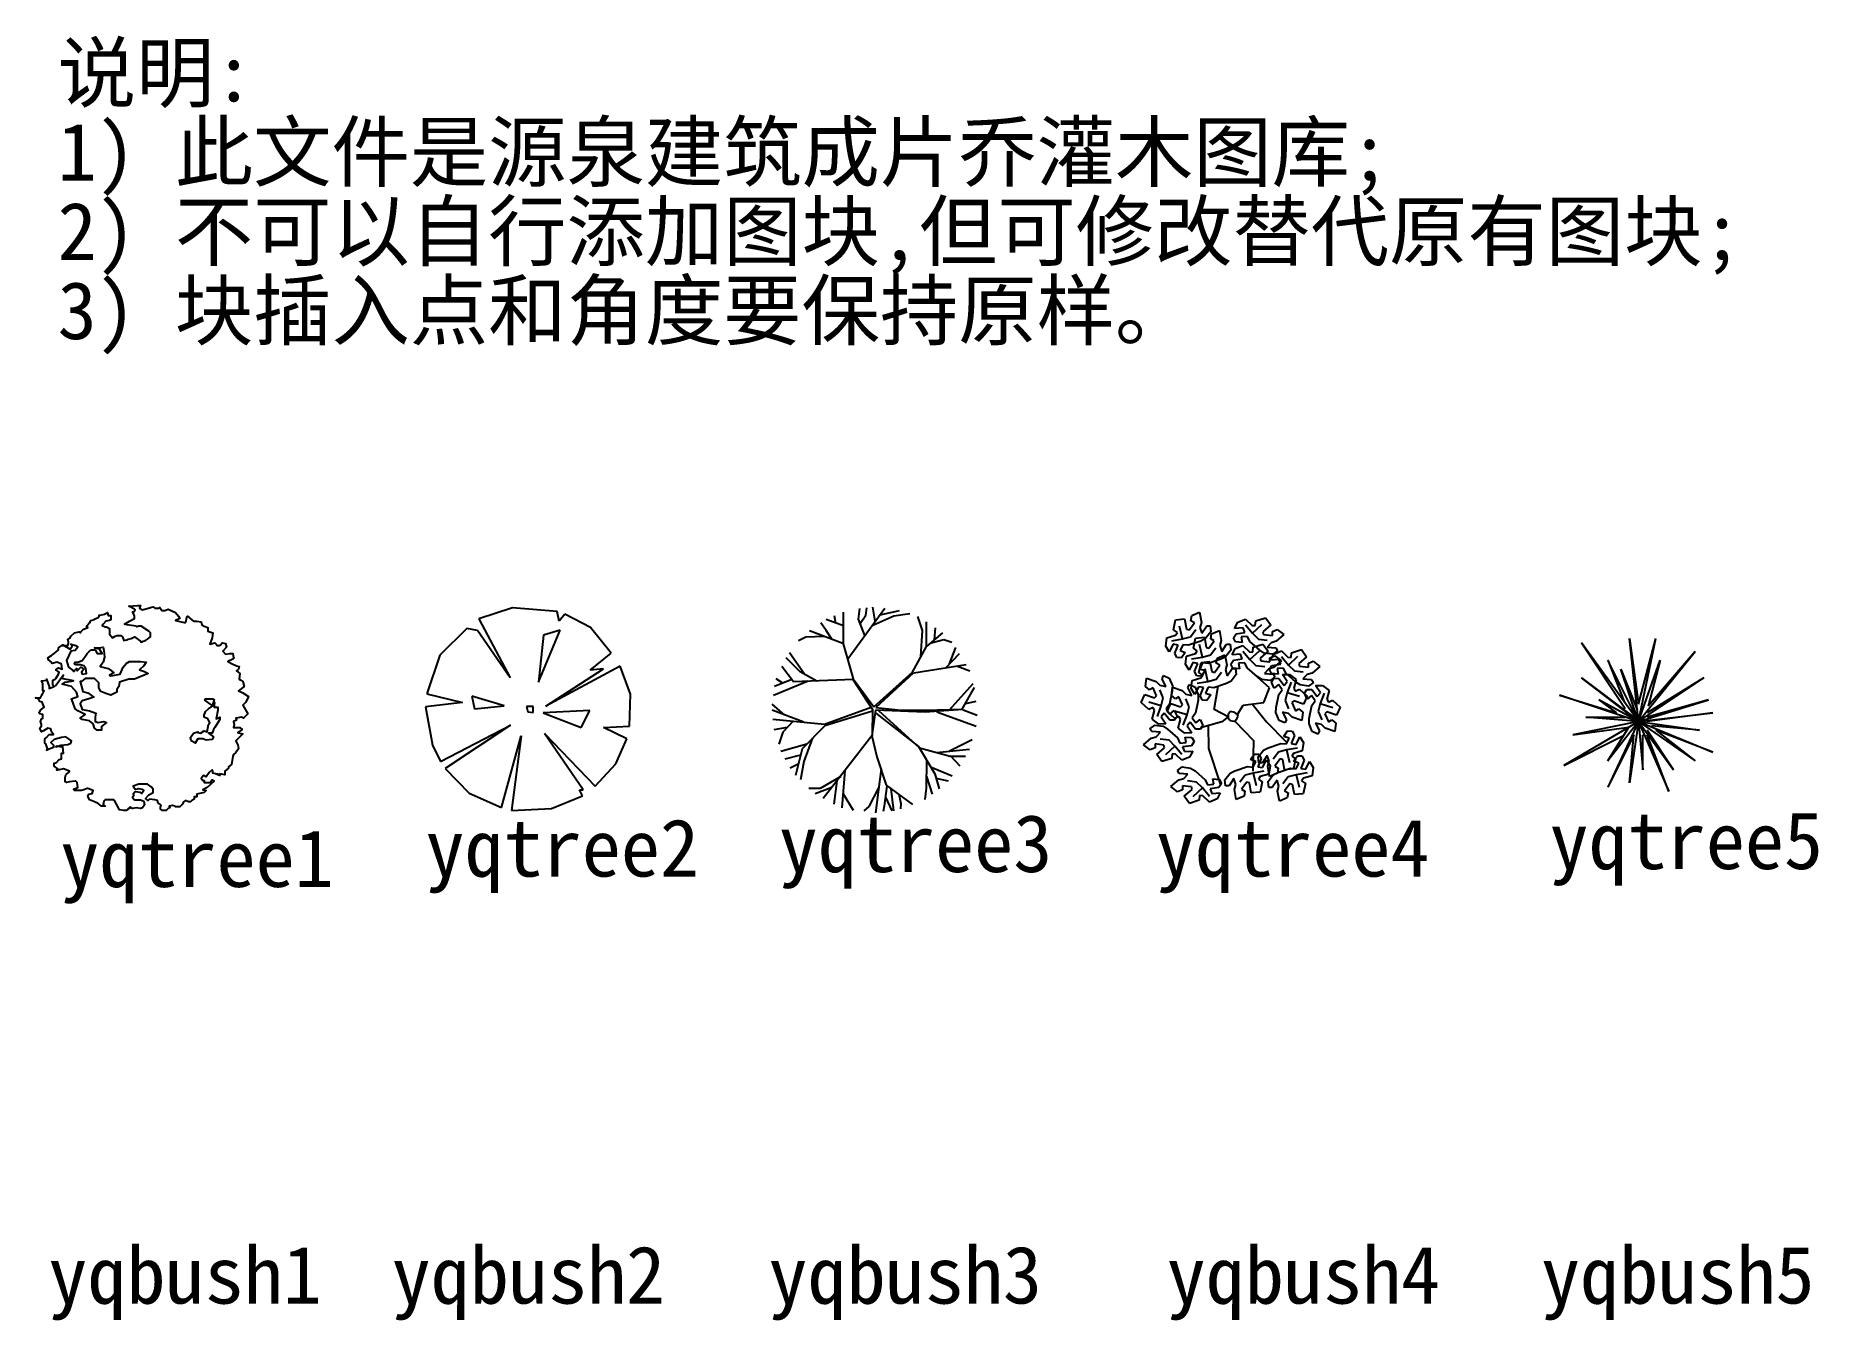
# Model space of a CAD drawing. Extents: x 2364.97 to 2373.66, y 778.79 to 785.06.
import ezdxf

# ---------------------------------------------------------------- set-up
doc = ezdxf.new("R2010")
doc.units = 0
doc.layers.get('0').update_dxf_attribs({"linetype": 'CONTINUOUS'})
doc.styles.get("Standard").update_dxf_attribs({"font": ''})
doc.styles.get('STANDARD').set_extended_font_data('SimSun')

# ---------------------------------------------------------------- blocks, each defined once
blk = doc.blocks.new('YQTREE2')
at = {"linetype": 'BYBLOCK'}
for p, q in [((-0.0737, 0.4932), (-0.2371, 0.4387)), ((-0.2371, 0.4387), (-0.084, 0.1516)), ((0.1441, 0.4751), (-0.0737, 0.4932)), ((0.1543, 0.4285), (0.1441, 0.4751)), ((0.1827, 0.4626), (0.1543, 0.4285)), ((0.3075, 0.3967), (0.1827, 0.4626)), ((-0.295, 0.3922), (-0.4266, 0.2628)), ((-0.2428, 0.382), (-0.295, 0.3922)), ((-0.084, 0.1516), (-0.2428, 0.382)), ((0.0545, 0.13), (0.16, 0.3843)), ((0.0789, 0.3596), (0.0545, 0.13)), ((0.16, 0.3843), (0.0789, 0.3596)), ((0.4084, 0.2719), (0.3075, 0.3967)), ((-0.4266, 0.2628), (-0.4913, 0.0738)), ((0.3063, 0.189), (0.4084, 0.2719)), ((0.4527, 0.2083), (0.0896, 0.0142)), ((0.0896, 0.0142), (0.3699, 0.1947)), ((0.3699, 0.1947), (0.3063, 0.189)), ((0.5015, 0.0721), (0.4527, 0.2083)), ((-0.3165, 0.0313), (-0.4969, 0.0108)), ((-0.4969, 0.0108), (-0.4629, -0.1765)), ((-0.4913, 0.0738), (-0.3165, 0.0313)), ((-0.2706, 0.0619), (-0.2587, 0.0006)), ((-0.1135, 0.0154), (-0.2706, 0.0619)), ((-0.2587, 0.0006), (-0.1135, 0.0154)), ((0.4969, -0.0834), (0.5015, 0.0721)), ((-0.4243, -0.257), (-0.0828, -0.0788)), ((-0.0828, -0.0788), (-0.4016, -0.2911)), ((0.3034, -0.008), (0.076, -0.0187)), ((0.076, -0.0187), (0.2621, -0.0902)), ((0.2621, -0.0902), (0.3034, -0.008)), ((0.3699, -0.0913), (0.4969, -0.0834)), ((-0.1259, -0.4806), (-0.0314, -0.1305)), ((-0.0314, -0.1305), (-0.0772, -0.4954)), ((0.2712, -0.3944), (0.0828, -0.1197)), ((0.0828, -0.1197), (0.3302, -0.3762)), ((0.4845, -0.1458), (0.3699, -0.0913)), ((0.43, -0.2673), (0.4845, -0.1458)), ((-0.4629, -0.1765), (-0.4243, -0.257)), ((-0.4016, -0.2911), (-0.2836, -0.4103)), ((0.3302, -0.3762), (0.43, -0.2673)), ((-0.2836, -0.4103), (-0.1259, -0.4806)), ((0.118, -0.4863), (0.2689, -0.4239)), ((0.2689, -0.4239), (0.253, -0.3944)), ((0.253, -0.3944), (0.2712, -0.3944)), ((-0.0772, -0.4954), (0.118, -0.4863))]:
    blk.add_line(p, q, dxfattribs=at)
for p, q in [((0.0275, 0.0125), (-0.0039, 0.0125)), ((-0.0039, 0.0125), (0.0015, -0.0135)), ((0.0281, -0.0175), (0.0281, 0.0125)), ((0.0015, -0.0135), (0.0281, -0.0175))]:
    blk.add_line(p, q)
blk = doc.blocks.new('YQTREE3')
for p, q in [((-0.1513, 0.4088), (-0.2356, 0.4403)), ((-0.1884, 0.4212), (-0.194, 0.4583)), ((-0.1524, 0.4751), (-0.1524, 0.3211)), ((-0.1299, 0.248), (0.0501, 0.4954)), ((-0.077, 0.4414), (-0.0714, 0.4943)), ((-0.0467, 0.3627), (-0.077, 0.4414)), ((-0.0692, 0.4212), (-0.0422, 0.4617)), ((-0.0422, 0.4617), (-0.0366, 0.4976)), ((-0.0084, 0.4122), (0.095, 0.4572)), ((0.0039, 0.4324), (-0.0073, 0.4999)), ((0.0287, 0.4628), (0.1232, 0.4841)), ((0.095, 0.4572), (0.1727, 0.4695)), ((0.2345, 0.3863), (0.212, 0.4549)), ((-0.3335, 0.3537), (-0.3695, 0.3368)), ((-0.2458, 0.3571), (-0.3335, 0.3537)), ((-0.1535, 0.3233), (-0.3166, 0.3852)), ((-0.2345, 0.3863), (-0.2615, 0.4245)), ((-0.2075, 0.3436), (-0.2345, 0.3863)), ((0.2266, 0.2603), (0.2345, 0.3863)), ((0.2548, 0.3087), (0.2548, 0.429)), ((0.257, 0.3098), (0.3335, 0.3751)), ((0.293, 0.3413), (0.2975, 0.3987)), ((-0.3414, 0.1738), (-0.4134, 0.2783)), ((-0.1524, 0.3211), (-0.1029, 0.1513)), ((0.1862, 0.1827), (0.2548, 0.3087)), ((0.2761, 0.3267), (0.338, 0.3424)), ((0.338, 0.3424), (0.3774, 0.3289)), ((0.3481, 0.2052), (0.4145, 0.275)), ((0.3661, 0.2232), (0.3976, 0.3031)), ((-0.3942, 0.1355), (-0.4505, 0.2109)), ((-0.3616, 0.185), (-0.4302, 0.2536)), ((-0.2806, 0.1389), (-0.3616, 0.185)), ((-0.0028, 0.0141), (0.1862, 0.1827)), ((0.1884, 0.1783), (0.0073, 0.0118)), ((0.1929, 0.1794), (0.4471, 0.2199)), ((0.4044, 0.212), (0.4651, 0.1906)), ((-0.3223, 0.1389), (-0.4921, 0.0703)), ((-0.4021, 0.1468), (-0.4876, 0.1141)), ((-0.4471, 0.1299), (-0.4786, 0.1501)), ((-0.1018, 0.1479), (-0.3942, 0.1355)), ((-0.104, 0.1456), (-0.0096, 0.0017)), ((-0.1029, 0.1513), (-0.0028, 0.0141)), ((0.3661, -0.0006), (0.482, 0.1276)), ((0.428, 0.0028), (0.4887, 0.1085)), ((-0.4359, -0.0264), (-0.4977, 0.0276)), ((-0.0163, 0.0118), (-0.2435, -0.0725)), ((-0.0096, 0.0017), (-0.0107, -0.1254)), ((0.0073, 0.0118), (0.1299, -0.0028)), ((0.248, -0.0028), (0.428, 0.0028)), ((0.4314, 0.0017), (0.248, -0.0118)), ((0.446, 0.0298), (0.4966, 0.0422)), ((-0.3447, -0.0613), (-0.4977, -0.0017)), ((-0.2435, -0.0725), (-0.4955, -0.0467)), ((-0.4246, -0.086), (-0.4898, -0.0973)), ((-0.3954, -0.0557), (-0.446, -0.1085)), ((-0.2413, -0.0782), (-0.3526, -0.1906)), ((-0.0096, -0.0062), (-0.2413, -0.0782)), ((0.0062, -0.0028), (-0.0118, -0.1276)), ((0.248, -0.0118), (0.0062, -0.0028)), ((0.0073, -0.0163), (0.2143, -0.1794)), ((0.0208, -0.0039), (0.2199, -0.1861)), ((0.1299, -0.0028), (0.248, -0.0028)), ((0.3043, -0.0107), (0.4966, -0.0804)), ((0.4325, -0.0006), (0.5011, -0.0264)), ((-0.446, -0.1085), (-0.4662, -0.1681)), ((-0.3301, -0.167), (-0.4561, -0.2041)), ((-0.3009, -0.1366), (-0.3447, -0.2525)), ((-0.0118, -0.1276), (-0.2491, -0.4335)), ((-0.0118, -0.1276), (0.0118, -0.2289)), ((0.3661, -0.2007), (0.4763, -0.1456)), ((-0.3605, -0.2221), (-0.437, -0.2412)), ((-0.3526, -0.1906), (-0.3852, -0.3211)), ((-0.3447, -0.2525), (-0.3605, -0.3424)), ((0.0118, -0.2289), (0.0579, -0.3683)), ((0.2143, -0.1794), (0.2953, -0.3121)), ((0.2199, -0.1861), (0.3695, -0.2266)), ((0.2548, -0.2457), (0.2525, -0.3818)), ((0.302, -0.2086), (0.464, -0.1917)), ((0.3695, -0.2232), (0.4167, -0.2738)), ((0.3695, -0.2266), (0.4449, -0.2266)), ((-0.3717, -0.2648), (-0.41, -0.284)), ((-0.1637, -0.3256), (-0.2638, -0.3841)), ((-0.1828, -0.3469), (-0.1974, -0.4605)), ((-0.1434, -0.2963), (-0.158, -0.4774)), ((0.0332, -0.2885), (0.0051, -0.5021)), ((0.2548, -0.3256), (0.2818, -0.4122)), ((0.2739, -0.2783), (0.3796, -0.3222)), ((0.2953, -0.3121), (0.3155, -0.3863)), ((0.2998, -0.3334), (0.3594, -0.3458)), ((-0.2638, -0.3841), (-0.3189, -0.3841)), ((-0.2075, -0.3784), (-0.2885, -0.4099)), ((-0.1524, -0.4099), (-0.104, -0.4898)), ((0.0208, -0.3807), (-0.0264, -0.4718)), ((0.0602, -0.3706), (0.0478, -0.4706)), ((0.0546, -0.4257), (0.0849, -0.4931)), ((0.0579, -0.3683), (0.1862, -0.4617)), ((0.0804, -0.3863), (0.0928, -0.4931)), ((0.1187, -0.4122), (0.1288, -0.4572)), ((0.2525, -0.3818), (0.2458, -0.4369)), ((-0.0264, -0.4718), (-0.0512, -0.4931)), ((0.0478, -0.4706), (0.0433, -0.4954)), ((0.1288, -0.4572), (0.1277, -0.483))]:
    blk.add_line(p, q)
blk = doc.blocks.new('YQTREE1')
for points in [[(-0.3914, 0.3105), (-0.3564, 0.3105), (-0.3529, 0.321), (-0.3529, 0.328), (-0.3564, 0.342), (-0.346, 0.349), (-0.3425, 0.356), (-0.325, 0.3735), (-0.304, 0.377), (-0.297, 0.3735), (-0.2935, 0.377), (-0.283, 0.3875), (-0.2795, 0.391), (-0.2586, 0.398), (-0.2656, 0.4015), (-0.2621, 0.4085), (-0.2551, 0.419), (-0.2481, 0.4224), (-0.2481, 0.4294), (-0.2446, 0.4329), (-0.2341, 0.4364), (-0.2201, 0.4434), (-0.2096, 0.4469), (-0.2027, 0.4574), (-0.2061, 0.4574), (-0.1782, 0.4644), (-0.1642, 0.4714), (-0.1607, 0.4574), (-0.1467, 0.4574), (-0.1467, 0.4364), (-0.1537, 0.4329), (-0.1712, 0.4294), (-0.1852, 0.4155), (-0.1887, 0.4085), (-0.1747, 0.4015), (-0.1677, 0.4015), (-0.1537, 0.3945), (-0.1537, 0.384), (-0.1537, 0.3665), (-0.1397, 0.349), (-0.1258, 0.356), (-0.1188, 0.3595), (-0.0978, 0.3595), (-0.0908, 0.3525), (-0.0838, 0.335), (-0.0698, 0.3385), (-0.0628, 0.342), (-0.0489, 0.3455), (-0.0314, 0.3525), (-0.0034, 0.3315), (0.0001, 0.328), (0.0105, 0.3315), (0.021, 0.335), (0.0315, 0.342), (0.0455, 0.3525), (0.0455, 0.3735), (0.0385, 0.3805), (0.0001, 0.405), (-0.0104, 0.405), (-0.0209, 0.4015), (-0.0244, 0.405), (-0.0698, 0.412), (-0.0803, 0.4155), (-0.0559, 0.4294), (-0.0384, 0.4399), (-0.0314, 0.4434), (-0.0314, 0.4539), (-0.0349, 0.4644), (-0.0419, 0.4749), (-0.0349, 0.4749), (-0.0279, 0.4854), (-0.0314, 0.4889), (-0.0594, 0.5029), (-0.0174, 0.5064), (-0.0034, 0.5064), (-0.0069, 0.4924), (0.0071, 0.4854), (0.0455, 0.4959), (0.0595, 0.4994), (0.0665, 0.4924), (0.0874, 0.4924), (0.0909, 0.4959), (0.1014, 0.4819), (0.1154, 0.4819), (0.1329, 0.4889), (0.1678, 0.4714), (0.1818, 0.4539), (0.1888, 0.4434), (0.1678, 0.4329), (0.2098, 0.4224), (0.2168, 0.4224), (0.2203, 0.4294), (0.2237, 0.4504), (0.2272, 0.4539), (0.2482, 0.4364), (0.2587, 0.4294), (0.2727, 0.4294), (0.2937, 0.4259), (0.2971, 0.412), (0.3076, 0.405), (0.3251, 0.398), (0.3251, 0.3805), (0.3496, 0.3735), (0.3461, 0.349), (0.3356, 0.3175), (0.3601, 0.3245), (0.367, 0.3175), (0.3705, 0.3105), (0.381, 0.3105), (0.388, 0.314), (0.395, 0.3245), (0.4125, 0.321), (0.416, 0.3035), (0.3985, 0.2826), (0.4125, 0.2686), (0.4335, 0.2721), (0.4474, 0.2721), (0.4509, 0.2511), (0.4544, 0.2511), (0.4474, 0.2441), (0.423, 0.2336), (0.43, 0.2301), (0.4404, 0.2231), (0.4649, 0.2126), (0.4789, 0.2091), (0.4754, 0.1951), (0.4649, 0.1881), (0.4824, 0.1741), (0.4789, 0.1462), (0.4859, 0.1427), (0.4964, 0.1357), (0.5034, 0.1112), (0.4754, 0.0902), (0.4894, 0.0832), (0.4964, 0.0797), (0.5243, 0.0622), (0.5103, 0.0342), (0.4964, 0.0202), (0.5208, -0.0217), (0.4999, -0.0427), (0.4894, -0.0392), (0.4614, -0.0427), (0.4649, -0.0532), (0.4509, -0.0602), (0.4544, -0.0742), (0.4509, -0.0882), (0.4824, -0.0882), (0.4929, -0.0987), (0.4719, -0.1127), (0.4929, -0.1197), (0.4964, -0.1197), (0.4614, -0.1546), (0.4684, -0.1686), (0.4719, -0.1721), (0.4754, -0.1931), (0.4614, -0.2106), (0.4509, -0.2211), (0.4474, -0.2281), (0.4404, -0.27), (0.4265, -0.2805), (0.4265, -0.2875), (0.409, -0.3015), (0.409, -0.3085), (0.409, -0.319), (0.3845, -0.3155), (0.3845, -0.3225), (0.3705, -0.3155), (0.374, -0.319), (0.3636, -0.3155), (0.3496, -0.312), (0.3496, -0.3015), (0.3461, -0.2945), (0.3321, -0.3085), (0.3181, -0.3295), (0.3041, -0.3225), (0.2971, -0.333), (0.2937, -0.3365), (0.3006, -0.347), (0.3076, -0.347), (0.3076, -0.3575), (0.3391, -0.3575), (0.3391, -0.3575), (0.3461, -0.3435), (0.3566, -0.3505), (0.3216, -0.382), (0.3006, -0.3925), (0.3181, -0.3959), (0.3076, -0.4064), (0.2727, -0.4134), (0.2727, -0.4274), (0.2587, -0.4274), (0.2587, -0.4379), (0.2482, -0.4449), (0.2412, -0.4519), (0.2307, -0.4519), (0.2168, -0.4449), (0.2063, -0.4519), (0.2028, -0.4624), (0.1958, -0.4694), (0.1888, -0.4764), (0.1678, -0.4764), (0.1643, -0.4729), (0.1538, -0.4694), (0.1364, -0.4729), (0.1399, -0.4799), (0.1329, -0.4834), (0.1294, -0.4869), (0.1224, -0.4939), (0.1049, -0.4939), (0.0944, -0.4869), (0.0944, -0.4764), (0.0979, -0.4694), (0.0909, -0.4624), (0.0839, -0.4589), (0.0804, -0.4449), (0.0665, -0.4414), (0.042, -0.4379), (0.035, -0.4449), (0.021, -0.4344), (0.0385, -0.4169), (0.0595, -0.4064), (0.0595, -0.389), (0.049, -0.3785), (0.0315, -0.3645), (0.0105, -0.3645), (-0.0104, -0.3645), (-0.0384, -0.375), (-0.0279, -0.389), (-0.0244, -0.389), (-0.0104, -0.3855), (0.0036, -0.389), (0.014, -0.3959), (0.0071, -0.4064), (0.0036, -0.4099), (-0.0034, -0.4064), (-0.0279, -0.4029), (-0.0384, -0.4134), (-0.0349, -0.4204), (-0.0419, -0.4309), (-0.0314, -0.4414), (-0.0034, -0.4414), (0.014, -0.4484), (0.0175, -0.4659), (0.0071, -0.4799), (-0.0034, -0.4834), (-0.0244, -0.4799), (-0.0419, -0.4834), (-0.0524, -0.4764), (-0.0559, -0.4834), (-0.0628, -0.4834), (-0.0663, -0.4904), (-0.0733, -0.4939), (-0.0838, -0.4939), (-0.1048, -0.4904), (-0.1188, -0.4659), (-0.1293, -0.4449), (-0.1328, -0.4414), (-0.1502, -0.4414), (-0.1677, -0.4414), (-0.1747, -0.4414), (-0.1817, -0.4484), (-0.1852, -0.4659), (-0.1747, -0.4729), (-0.1922, -0.4729), (-0.2096, -0.4589), (-0.2271, -0.4519), (-0.2516, -0.4414), (-0.2586, -0.4239), (-0.2551, -0.4134), (-0.2376, -0.4099), (-0.2341, -0.3959), (-0.2586, -0.3855), (-0.2621, -0.3855), (-0.2795, -0.3925), (-0.29, -0.3959), (-0.3005, -0.3959), (-0.325, -0.3959), (-0.3285, -0.389), (-0.3075, -0.382), (-0.311, -0.3575), (-0.318, -0.3505), (-0.3215, -0.3505), (-0.3494, -0.354), (-0.3634, -0.3575), (-0.3704, -0.354), (-0.3704, -0.333), (-0.3669, -0.319), (-0.3529, -0.3085), (-0.3494, -0.3015), (-0.3774, -0.291), (-0.3984, -0.2945), (-0.4124, -0.2945), (-0.4054, -0.2945), (-0.4054, -0.291), (-0.4228, -0.277), (-0.4228, -0.263), (-0.4124, -0.2595), (-0.3984, -0.2456), (-0.3879, -0.2421), (-0.3879, -0.2141), (-0.3774, -0.2141), (-0.3809, -0.1826), (-0.3949, -0.1826), (-0.4089, -0.1791), (-0.4159, -0.1826), (-0.3914, -0.1756), (-0.3564, -0.1721), (-0.3425, -0.1651), (-0.339, -0.1546), (-0.3669, -0.1336), (-0.3879, -0.1371), (-0.4228, -0.1476), (-0.4403, -0.1616), (-0.4263, -0.1756), (-0.4263, -0.1861), (-0.4613, -0.2001), (-0.4543, -0.1966), (-0.4648, -0.1686), (-0.4683, -0.1651), (-0.4683, -0.1441), (-0.4613, -0.1371), (-0.4473, -0.1231), (-0.4263, -0.1231), (-0.4368, -0.1092), (-0.4403, -0.0952), (-0.4543, -0.0917), (-0.4753, -0.1057), (-0.4858, -0.1092), (-0.4927, -0.0917), (-0.4858, -0.0812), (-0.4858, -0.0742), (-0.4893, -0.0602), (-0.4858, -0.0462), (-0.4788, -0.0427), (-0.4788, -0.0252), (-0.4927, -0.0217), (-0.4962, -0.0182), (-0.4893, -0.0042), (-0.4718, 0.0098), (-0.4823, 0.0342), (-0.4927, 0.0377), (-0.4997, 0.0517), (-0.5137, 0.0552), (-0.4893, 0.0552), (-0.4858, 0.0657), (-0.4788, 0.0762), (-0.4718, 0.0902), (-0.4788, 0.0902), (-0.4788, 0.1252), (-0.4858, 0.1392), (-0.4578, 0.1427), (-0.4613, 0.1462), (-0.4473, 0.1112), (-0.4473, 0.1007), (-0.4228, 0.1112), (-0.4298, 0.1182), (-0.4298, 0.1427), (-0.4194, 0.1462), (-0.4159, 0.1497), (-0.4019, 0.1706), (-0.3984, 0.1811), (-0.4159, 0.1916), (-0.4019, 0.2021), (-0.3844, 0.1951), (-0.3879, 0.2196), (-0.4089, 0.2301), (-0.4333, 0.2231), (-0.4368, 0.2301), (-0.4508, 0.2406), (-0.4543, 0.2511), (-0.4368, 0.2616), (-0.4228, 0.2721), (-0.4159, 0.2791), (-0.4019, 0.2895), (-0.4019, 0.3), (-0.3809, 0.314), (-0.346, 0.293), (-0.3355, 0.307), (-0.3425, 0.3175), (-0.318, 0.3105), (-0.3075, 0.3035), (-0.3215, 0.2861), (-0.3425, 0.2826), (-0.3634, 0.2371), (-0.3529, 0.2056), (-0.3355, 0.1916), (-0.325, 0.1881), (-0.3285, 0.1846), (-0.3145, 0.1986), (-0.311, 0.1881), (-0.304, 0.1951), (-0.2935, 0.2056), (-0.2795, 0.1951), (-0.29, 0.1811), (-0.2865, 0.1706), (-0.2656, 0.1741), (-0.2691, 0.1986), (-0.2795, 0.2126), (-0.297, 0.2161), (-0.318, 0.2161), (-0.325, 0.2196), (-0.3215, 0.2301), (-0.3075, 0.2301), (-0.2865, 0.2371), (-0.2726, 0.2581), (-0.2621, 0.2721), (-0.2516, 0.2826), (-0.2411, 0.2895), (-0.2236, 0.2895), (-0.2131, 0.2721), (-0.1887, 0.2721), (-0.2027, 0.293), (-0.2271, 0.3), (-0.2061, 0.3), (-0.1852, 0.3035), (-0.1817, 0.2861), (-0.1782, 0.2546), (-0.1852, 0.2301), (-0.1992, 0.2091), (-0.1607, 0.1986), (-0.1432, 0.1881), (-0.1328, 0.1776), (-0.1537, 0.1671), (-0.1467, 0.1636), (-0.1013, 0.1706), (-0.0873, 0.2056), (-0.0733, 0.2231), (-0.0559, 0.2336), (-0.0244, 0.2336), (-0.0034, 0.2336), (0.0245, 0.2301), (0.014, 0.2126), (-0.0069, 0.1916), (0.0175, 0.1846), (0.035, 0.1741), (-0.0314, 0.1462), (-0.0594, 0.1462), (-0.1048, 0.1322), (-0.1083, 0.1112), (-0.1188, 0.0972), (-0.1188, 0.0832), (-0.1467, 0.0692), (-0.1712, 0.0762), (-0.1957, 0.0867), (-0.2061, 0.1042), (-0.2061, 0.1287), (-0.2271, 0.1497), (-0.2726, 0.1497), (-0.29, 0.1357), (-0.297, 0.1357), (-0.29, 0.1112), (-0.283, 0.0867), (-0.2586, 0.0797), (-0.2306, 0.0587), (-0.2551, 0.0517), (-0.2865, 0.0412), (-0.297, 0.0272), (-0.2865, -0.0007), (-0.2516, -0.0077), (-0.2201, -0.0182), (-0.2236, -0.0392), (-0.2236, -0.0602), (-0.2096, -0.0637), (-0.1817, -0.0602), (-0.1677, -0.0637), (-0.1922, -0.0847), (-0.1922, -0.1022), (-0.2131, -0.1022), (-0.2271, -0.0917), (-0.2341, -0.0707), (-0.2516, -0.0567), (-0.2865, -0.0497), (-0.297, -0.0427), (-0.2726, -0.0252), (-0.3075, -0.0077), (-0.3215, 0.0028), (-0.332, 0.0342), (-0.339, 0.0517), (-0.3075, 0.0622), (-0.3145, 0.0832), (-0.339, 0.1112), (-0.3844, 0.1217), (-0.3704, 0.1322), (-0.3285, 0.1392), (-0.3879, 0.1497), (-0.3774, 0.1671), (-0.4194, 0.1112)], [(0.3566, 0.0272), (0.3566, 0.0098), (0.374, 0.0098), (0.374, -0.0042), (0.367, -0.0462), (0.3845, -0.0392), (0.3845, -0.0497), (0.3601, -0.0882), (0.3531, -0.0987), (0.3461, -0.1162), (0.3286, -0.1162), (0.3531, -0.1336), (0.3461, -0.1476), (0.3181, -0.1511), (0.3006, -0.1441), (0.2762, -0.1441), (0.2657, -0.1616), (0.2657, -0.1651), (0.2447, -0.1546), (0.2412, -0.1371), (0.2552, -0.1162), (0.2762, -0.1092), (0.2762, -0.1127), (0.2902, -0.1162), (0.3076, -0.1057), (0.3216, -0.1092), (0.3251, -0.0917), (0.3286, -0.0742), (0.3356, -0.0637), (0.3251, -0.0462), (0.3076, -0.0392), (0.3076, -0.0287), (0.3146, -0.0112), (0.3286, 0.0028), (0.3496, 0.0167), (0.3286, 0.0307), (0.3111, 0.0447), (0.3146, 0.0517), (0.3391, 0.0517), (0.3496, 0.0517), (0.3566, 0.0482), (0.3496, 0.0272), (0.3636, 0.0342)]]:
    blk.add_lwpolyline(points)
blk = doc.blocks.new('YQTREE5')
for p, q in [((-0.2774, 0.384), (-0.064, 0.064)), ((0, 0), (-0.2774, 0.384)), ((-0.0427, 0.4054), (0, 0.0853)), ((0, 0), (-0.0427, 0.4054)), ((0, 0.0853), (0.0853, 0.4054)), ((0, 0), (0.0853, 0.4054)), ((-0.1494, 0.2987), (-0.067, 0.0927)), ((0, 0), (-0.1494, 0.2987)), ((0, 0), (0.2774, 0.3414)), ((0, 0), (0.1067, 0.2987)), ((0.2774, 0.3414), (0.0472, 0.0756)), ((0.1067, 0.2987), (0.0472, 0.0756)), ((-0.2774, 0.2134), (-0.0213, 0.0213)), ((0, 0), (-0.2774, 0.2134)), ((-0.0853, 0.256), (-0.0061, 0.0579)), ((0, 0), (-0.0853, 0.256)), ((0, 0), (0.32, 0.2134)), ((0.32, 0.2134), (0.0427, 0.0427)), ((-0.384, 0.128), (-0.1067, 0.0427)), ((0, 0), (-0.384, 0.128)), ((-0.192, 0.1067), (-0.1067, 0.0427)), ((0, 0), (-0.192, 0.1067)), ((0, 0), (0.3414, 0.1067)), ((0.3414, 0.1067), (0.0427, 0.0213)), ((0, 0), (-0.3627, -0.2134)), ((0, 0), (-0.32, -0.064)), ((-0.256, 0.0213), (-0.064, 0.0213)), ((0, 0), (-0.256, 0.0213)), ((0, 0), (-0.1494, -0.192)), ((0, 0), (-0.1494, -0.32)), ((0, 0), (-0.0427, -0.2987)), ((0, 0), (0.3627, 0.0427)), ((0, 0), (0.2774, -0.192)), ((0, 0), (0.1707, -0.2347)), ((0, 0), (0.2987, -0.0427)), ((0, 0), (0.0213, -0.2347)), ((0, 0), (0.3627, -0.1494)), ((0, 0), (0.1494, -0.3414)), ((0.3627, 0.0427), (0.0427, 0)), ((-0.3627, -0.2134), (-0.0718, -0.0679)), ((-0.32, -0.064), (-0.0464, -0.0273)), ((-0.1494, -0.192), (-0.0464, -0.0273)), ((-0.0213, -0.064), (-0.1494, -0.32)), ((-0.0427, -0.2987), (-0.0213, -0.064)), ((0.0213, -0.2347), (0.0213, -0.064)), ((0.1707, -0.2347), (0.0427, -0.0427)), ((0.1494, -0.3414), (0.0427, -0.064)), ((0.2987, -0.0427), (0.064, -0.0213)), ((0.0853, -0.0427), (0.2774, -0.192)), ((0.3627, -0.1494), (0.0853, -0.0427)), ((-0.1494, -0.32), (-0.1494, -0.32))]:
    blk.add_line(p, q)
blk = doc.blocks.new('YQTREE4')
for p, q in [((-0.3289, 0.3971), (-0.3184, 0.4466)), ((-0.3184, 0.4466), (-0.2753, 0.4507)), ((-0.2753, 0.4507), (-0.2661, 0.4012)), ((-0.244, 0.4423), (-0.24, 0.4674)), ((-0.227, 0.4325), (-0.244, 0.4423)), ((-0.24, 0.4674), (-0.2021, 0.4833)), ((-0.2021, 0.4833), (-0.193, 0.4339)), ((-0.0151, 0.4344), (0.0225, 0.45)), ((0.0225, 0.45), (0.0542, 0.4194)), ((0.0702, 0.4181), (0.0719, 0.4409)), ((0.0719, 0.4409), (0.12, 0.4566)), ((0.0719, 0.4409), (0.0719, 0.4409)), ((0.12, 0.4566), (0.1451, 0.4214)), ((-0.3667, 0.3185), (-0.3615, 0.3589)), ((-0.3615, 0.3589), (-0.319, 0.371)), ((-0.3373, 0.3445), (-0.2844, 0.3539)), ((-0.3099, 0.3842), (-0.3289, 0.3971)), ((-0.3289, 0.3971), (-0.3289, 0.3971)), ((-0.319, 0.371), (-0.3099, 0.3842)), ((-0.2844, 0.3539), (-0.2988, 0.4152)), ((-0.2844, 0.3539), (-0.2453, 0.3643)), ((-0.2661, 0.4012), (-0.2531, 0.3977)), ((-0.2531, 0.3977), (-0.227, 0.4325)), ((-0.2453, 0.3643), (-0.2191, 0.3991)), ((-0.2319, 0.3082), (-0.2214, 0.3577)), ((-0.2214, 0.3577), (-0.1784, 0.3618)), ((-0.193, 0.4339), (-0.1996, 0.4095)), ((-0.1996, 0.4095), (-0.1904, 0.3809)), ((-0.1721, 0.3551), (-0.195, 0.343)), ((-0.1904, 0.3809), (-0.1669, 0.4165)), ((-0.1784, 0.3618), (-0.1692, 0.3123)), ((-0.1467, 0.3875), (-0.1721, 0.3551)), ((-0.1669, 0.4165), (-0.1499, 0.4171)), ((-0.1499, 0.4171), (-0.1467, 0.3875)), ((-0.147, 0.3534), (-0.1431, 0.3785)), ((-0.1301, 0.3436), (-0.147, 0.3534)), ((-0.1431, 0.3785), (-0.1052, 0.3944)), ((-0.1052, 0.3944), (-0.0961, 0.345)), ((-0.0366, 0.3587), (-0.0238, 0.3789)), ((-0.0262, 0.339), (-0.0366, 0.3587)), ((-0.0308, 0.405), (-0.0151, 0.4344)), ((0.0103, 0.4076), (-0.0308, 0.405)), ((-0.0238, 0.3789), (0.019, 0.3848)), ((-0.0238, 0.3789), (-0.0238, 0.3789)), ((0.032, 0.3658), (0.0013, 0.3632)), ((0.0013, 0.3632), (0.0059, 0.3365)), ((0.019, 0.3848), (0.0103, 0.4076)), ((0.0221, 0.4219), (0.0567, 0.3808)), ((0.0437, 0.3408), (0.032, 0.3658)), ((0.0542, 0.4194), (0.0702, 0.4181)), ((0.0567, 0.3808), (0.1026, 0.4239)), ((0.0567, 0.3808), (0.0853, 0.3521)), ((0.0853, 0.3521), (0.1285, 0.3469)), ((0.1451, 0.4214), (0.1068, 0.3887)), ((0.1068, 0.3887), (0.1103, 0.3756)), ((0.1103, 0.3756), (0.1535, 0.3704)), ((0.1535, 0.39), (0.1772, 0.3991)), ((0.1535, 0.3704), (0.1535, 0.39)), ((0.2099, 0.3743), (0.1716, 0.3417)), ((0.1772, 0.3991), (0.2099, 0.3743)), ((-0.3491, 0.2902), (-0.3667, 0.3185)), ((-0.3308, 0.3271), (-0.3491, 0.2902)), ((-0.3066, 0.3232), (-0.3308, 0.3271)), ((-0.323, 0.2832), (-0.3066, 0.3232)), ((-0.3119, 0.262), (-0.323, 0.2832)), ((-0.323, 0.2832), (-0.323, 0.2832)), ((-0.2897, 0.2612), (-0.3119, 0.262)), ((-0.2838, 0.325), (-0.2969, 0.2971)), ((-0.2969, 0.2971), (-0.2714, 0.2877)), ((-0.2714, 0.2877), (-0.2897, 0.2612)), ((-0.2563, 0.3226), (-0.2838, 0.325)), ((-0.2698, 0.2295), (-0.2646, 0.2699)), ((-0.2646, 0.2699), (-0.2221, 0.2821)), ((-0.195, 0.343), (-0.2563, 0.3226)), ((-0.2404, 0.2556), (-0.1875, 0.2649)), ((-0.213, 0.2953), (-0.2319, 0.3082)), ((-0.2319, 0.3082), (-0.2319, 0.3082)), ((-0.2221, 0.2821), (-0.213, 0.2953)), ((-0.1875, 0.2649), (-0.2019, 0.3263)), ((-0.1875, 0.2649), (-0.1484, 0.2754)), ((-0.1692, 0.3123), (-0.1562, 0.3088)), ((-0.1562, 0.3088), (-0.1301, 0.3436)), ((-0.1484, 0.2754), (-0.1222, 0.3102)), ((-0.1161, 0.26), (-0.0783, 0.2759)), ((-0.0961, 0.345), (-0.1026, 0.3206)), ((-0.1026, 0.3206), (-0.0935, 0.292)), ((-0.0752, 0.2662), (-0.0981, 0.254)), ((-0.0935, 0.292), (-0.07, 0.3275)), ((-0.0783, 0.2759), (-0.0692, 0.2264)), ((-0.0498, 0.2986), (-0.0752, 0.2662)), ((-0.07, 0.3275), (-0.053, 0.3282)), ((-0.053, 0.3282), (-0.0498, 0.2986)), ((-0.0435, 0.2766), (-0.0279, 0.306)), ((-0.0024, 0.2792), (-0.0435, 0.2766)), ((-0.0279, 0.306), (0.0097, 0.3216)), ((0.0059, 0.3365), (-0.0262, 0.339)), ((0.0063, 0.2563), (-0.0024, 0.2792)), ((0.0094, 0.2935), (0.0439, 0.2524)), ((0.0097, 0.3216), (0.0415, 0.2909)), ((0.0415, 0.2909), (0.0575, 0.2896)), ((0.0919, 0.2979), (0.0437, 0.3408)), ((0.0439, 0.2524), (0.0899, 0.2955)), ((0.0575, 0.2896), (0.0592, 0.3125)), ((0.0592, 0.3125), (0.1073, 0.3282)), ((0.0592, 0.3125), (0.0592, 0.3125)), ((0.1139, 0.2842), (0.0919, 0.2979)), ((0.1324, 0.2929), (0.0941, 0.2603)), ((0.1073, 0.3282), (0.1324, 0.2929)), ((0.1547, 0.2784), (0.1139, 0.2842)), ((0.1473, 0.3351), (0.1271, 0.3129)), ((0.1271, 0.3129), (0.1696, 0.3104)), ((0.1408, 0.2616), (0.1645, 0.2707)), ((0.1408, 0.242), (0.1408, 0.2616)), ((0.1444, 0.2503), (0.1601, 0.2797)), ((0.1716, 0.3417), (0.1473, 0.3351)), ((0.1787, 0.296), (0.1547, 0.2784)), ((0.1601, 0.2797), (0.1977, 0.2953)), ((0.1645, 0.2707), (0.1972, 0.2459)), ((0.1696, 0.3104), (0.1787, 0.296)), ((0.1973, 0.2672), (0.2319, 0.2261)), ((0.1977, 0.2953), (0.2294, 0.2646)), ((0.2294, 0.2646), (0.2454, 0.2633)), ((0.2319, 0.2261), (0.2778, 0.2692)), ((0.2454, 0.2633), (0.2471, 0.2862)), ((0.2471, 0.2862), (0.2952, 0.3019)), ((0.2471, 0.2862), (0.2471, 0.2862)), ((0.3203, 0.2666), (0.282, 0.234)), ((0.2952, 0.3019), (0.3203, 0.2666)), ((-0.3846, 0.1594), (-0.3767, 0.1745)), ((-0.3767, 0.1745), (-0.3494, 0.1625)), ((-0.2522, 0.2013), (-0.2698, 0.2295)), ((-0.2339, 0.2382), (-0.2522, 0.2013)), ((-0.2097, 0.2343), (-0.2339, 0.2382)), ((-0.226, 0.1943), (-0.2097, 0.2343)), ((-0.215, 0.1731), (-0.226, 0.1943)), ((-0.226, 0.1943), (-0.226, 0.1943)), ((-0.205, 0.1897), (-0.1945, 0.2392)), ((-0.186, 0.1768), (-0.205, 0.1897)), ((-0.205, 0.1897), (-0.205, 0.1897)), ((-0.1868, 0.236), (-0.2, 0.2082)), ((-0.2, 0.2082), (-0.1745, 0.1988)), ((-0.1952, 0.1635), (-0.186, 0.1768)), ((-0.1945, 0.2392), (-0.1514, 0.2433)), ((-0.1745, 0.1988), (-0.1927, 0.1723)), ((-0.1593, 0.2337), (-0.1868, 0.236)), ((-0.1606, 0.1464), (-0.1749, 0.2078)), ((-0.0981, 0.254), (-0.1593, 0.2337)), ((-0.1514, 0.2433), (-0.1423, 0.1938)), ((-0.1423, 0.1938), (-0.1292, 0.1903)), ((-0.1292, 0.1903), (-0.1031, 0.2251)), ((-0.1214, 0.1569), (-0.0953, 0.1916)), ((-0.1201, 0.2349), (-0.1161, 0.26)), ((-0.1031, 0.2251), (-0.1201, 0.2349)), ((-0.0692, 0.2264), (-0.0757, 0.2021)), ((-0.0757, 0.2021), (-0.0665, 0.1735)), ((-0.0665, 0.1735), (-0.0431, 0.209)), ((-0.0494, 0.2302), (-0.0365, 0.2505)), ((-0.0389, 0.2106), (-0.0494, 0.2302)), ((-0.0228, 0.1801), (-0.0483, 0.1477)), ((-0.0431, 0.209), (-0.0261, 0.2097)), ((-0.0068, 0.208), (-0.0389, 0.2106)), ((-0.0365, 0.2505), (0.0063, 0.2563)), ((-0.0365, 0.2505), (-0.0365, 0.2505)), ((-0.0261, 0.2097), (-0.0228, 0.1801)), ((0.0192, 0.2374), (-0.0114, 0.2348)), ((-0.0114, 0.2348), (-0.0068, 0.208)), ((0.031, 0.2124), (0.0192, 0.2374)), ((0.0792, 0.1695), (0.031, 0.2124)), ((0.0439, 0.2524), (0.0726, 0.2237)), ((0.1391, 0.1142), (0.0685, 0.1791)), ((0.0726, 0.2237), (0.1158, 0.2185)), ((0.0941, 0.2603), (0.0976, 0.2472)), ((0.0976, 0.2472), (0.1408, 0.242)), ((0.1345, 0.2067), (0.1144, 0.1845)), ((0.1144, 0.1845), (0.1569, 0.1819)), ((0.1589, 0.2133), (0.1345, 0.2067)), ((0.1386, 0.2039), (0.1514, 0.2242)), ((0.149, 0.1843), (0.1386, 0.2039)), ((0.1855, 0.2529), (0.1444, 0.2503)), ((0.1811, 0.1817), (0.149, 0.1843)), ((0.1514, 0.2242), (0.1942, 0.23)), ((0.1514, 0.2242), (0.1514, 0.2242)), ((0.1569, 0.1819), (0.166, 0.1675)), ((0.1972, 0.2459), (0.1589, 0.2133)), ((0.2072, 0.2111), (0.1765, 0.2085)), ((0.1765, 0.2085), (0.1811, 0.1817)), ((0.1942, 0.23), (0.1855, 0.2529)), ((0.2032, 0.1796), (0.2364, 0.1807)), ((0.226, 0.1453), (0.2032, 0.1796)), ((0.2189, 0.1861), (0.2072, 0.2111)), ((0.2672, 0.1432), (0.2189, 0.1861)), ((0.2319, 0.2261), (0.2605, 0.1974)), ((0.2364, 0.1807), (0.2688, 0.156)), ((0.2605, 0.1974), (0.3037, 0.1922)), ((0.282, 0.234), (0.2855, 0.2209)), ((0.2855, 0.2209), (0.3287, 0.2157)), ((0.3225, 0.1804), (0.3023, 0.1582)), ((0.3469, 0.187), (0.3225, 0.1804)), ((0.3287, 0.2353), (0.3524, 0.2444)), ((0.3287, 0.2157), (0.3287, 0.2353)), ((0.3851, 0.2196), (0.3469, 0.187)), ((0.3524, 0.2444), (0.3851, 0.2196)), ((-0.4653, 0.1216), (-0.4601, 0.1624)), ((-0.4455, 0.1056), (-0.4653, 0.1216)), ((-0.4601, 0.1624), (-0.4128, 0.1455)), ((-0.4286, 0.1155), (-0.4455, 0.1056)), ((-0.4115, 0.0755), (-0.4286, 0.1155)), ((-0.4128, 0.1455), (-0.3949, 0.1277)), ((-0.3786, 0.0655), (-0.3957, 0.1055)), ((-0.3949, 0.1277), (-0.3656, 0.1214)), ((-0.3656, 0.1214), (-0.3846, 0.1594)), ((-0.3494, 0.1625), (-0.3341, 0.1243)), ((-0.335, 0.0984), (-0.3481, 0.0352)), ((-0.3389, 0.078), (-0.3338, 0.1187)), ((-0.3341, 0.1243), (-0.335, 0.0984)), ((-0.3338, 0.1187), (-0.2864, 0.1019)), ((-0.2864, 0.1019), (-0.2686, 0.084)), ((-0.2583, 0.1158), (-0.2503, 0.1309)), ((-0.2393, 0.0777), (-0.2583, 0.1158)), ((-0.2503, 0.1309), (-0.2231, 0.1189)), ((-0.2428, 0.111), (-0.2376, 0.1514)), ((-0.2252, 0.0828), (-0.2428, 0.111)), ((-0.2376, 0.1514), (-0.1952, 0.1635)), ((-0.2069, 0.1197), (-0.2252, 0.0828)), ((-0.2231, 0.1189), (-0.2078, 0.0806)), ((-0.1927, 0.1723), (-0.215, 0.1731)), ((-0.2134, 0.1371), (-0.1606, 0.1464)), ((-0.1828, 0.1158), (-0.2069, 0.1197)), ((-0.1991, 0.0758), (-0.1828, 0.1158)), ((-0.1599, 0.1175), (-0.173, 0.0897)), ((-0.173, 0.0897), (-0.1475, 0.0803)), ((-0.1606, 0.1464), (-0.1214, 0.1569)), ((-0.1324, 0.1152), (-0.1599, 0.1175)), ((-0.0711, 0.1355), (-0.1324, 0.1152)), ((-0.1309, 0.0088), (-0.1106, 0.1224)), ((-0.0483, 0.1477), (-0.0711, 0.1355)), ((0.1012, 0.1558), (0.0792, 0.1695)), ((0.142, 0.1499), (0.1012, 0.1558)), ((0.1114, 0.0439), (0.1391, 0.1142)), ((0.166, 0.1675), (0.142, 0.1499)), ((0.1484, 0.1426), (0.1601, 0.1615)), ((0.1621, 0.1136), (0.1484, 0.1426)), ((0.1601, 0.1615), (0.184, 0.1605)), ((0.183, 0.1309), (0.1621, 0.1136)), ((0.2006, 0.1057), (0.183, 0.1309)), ((0.184, 0.1605), (0.184, 0.1605)), ((0.184, 0.1605), (0.2105, 0.1263)), ((0.1848, 0.083), (0.2006, 0.1057)), ((0.2105, 0.1263), (0.226, 0.1453)), ((0.226, 0.0918), (0.2154, 0.0527)), ((0.2443, 0.1423), (0.226, 0.0918)), ((0.226, 0.0918), (0.2862, 0.0735)), ((0.2688, 0.156), (0.2581, 0.1132)), ((0.2581, 0.1132), (0.265, 0.0987)), ((0.265, 0.0987), (0.2856, 0.1086)), ((0.2891, 0.1295), (0.2672, 0.1432)), ((0.2856, 0.1086), (0.2856, 0.1086)), ((0.2856, 0.1086), (0.3232, 0.0748)), ((0.3299, 0.1236), (0.2891, 0.1295)), ((0.3023, 0.1582), (0.3448, 0.1557)), ((0.3095, 0.0887), (0.3212, 0.1075)), ((0.3232, 0.0596), (0.3095, 0.0887)), ((0.3212, 0.1075), (0.3451, 0.1065)), ((0.3539, 0.1413), (0.3299, 0.1236)), ((0.3448, 0.1557), (0.3539, 0.1413)), ((0.3451, 0.1065), (0.3451, 0.1065)), ((0.3451, 0.1065), (0.3716, 0.0724)), ((0.3643, 0.1256), (0.3975, 0.1268)), ((0.3871, 0.0913), (0.3643, 0.1256)), ((0.3716, 0.0724), (0.3871, 0.0913)), ((0.4054, 0.0883), (0.387, 0.0378)), ((0.3975, 0.1268), (0.4299, 0.1021)), ((0.4299, 0.1021), (0.4192, 0.0592)), ((-0.4865, 0.0433), (-0.4685, 0.0827)), ((-0.4489, 0.0095), (-0.4865, 0.0433)), ((-0.4685, 0.0827), (-0.4211, 0.0659)), ((-0.3892, 0.0264), (-0.4495, 0.0446)), ((-0.4282, 0.0195), (-0.4489, 0.0095)), ((-0.4489, 0.0095), (-0.4489, 0.0095)), ((-0.432, -0.0379), (-0.4213, 0.005)), ((-0.4213, 0.005), (-0.4282, 0.0195)), ((-0.4211, 0.0659), (-0.4115, 0.0755)), ((-0.4075, -0.0241), (-0.3892, 0.0264)), ((-0.3892, 0.0264), (-0.3786, 0.0655)), ((-0.3481, 0.0352), (-0.3638, 0.0125)), ((-0.3638, 0.0125), (-0.3463, -0.0128)), ((-0.3601, -0.0003), (-0.3421, 0.0391)), ((-0.3463, -0.0128), (-0.3254, 0.0046)), ((-0.3421, 0.0391), (-0.2947, 0.0223)), ((-0.3192, 0.062), (-0.3389, 0.078)), ((-0.3254, 0.0046), (-0.3116, -0.0245)), ((-0.2628, -0.0173), (-0.3231, 0.001)), ((-0.3022, 0.0718), (-0.3192, 0.062)), ((-0.2851, 0.0318), (-0.3022, 0.0718)), ((-0.2947, 0.0223), (-0.2851, 0.0318)), ((-0.2523, 0.0219), (-0.2693, 0.0619)), ((-0.2686, 0.084), (-0.2393, 0.0777)), ((-0.2628, -0.0173), (-0.2523, 0.0219)), ((-0.2087, 0.0548), (-0.2217, -0.0085)), ((-0.2078, 0.0806), (-0.2087, 0.0548)), ((-0.188, 0.0545), (-0.1991, 0.0758)), ((-0.1991, 0.0758), (-0.1991, 0.0758)), ((-0.1658, 0.0538), (-0.188, 0.0545)), ((-0.1475, 0.0803), (-0.1658, 0.0538)), ((-0.0628, -0.0263), (-0.1309, 0.0088)), ((-0.0173, -0.0155), (0.0104, 0.0304)), ((0.0104, 0.0304), (0.1114, 0.0439)), ((0.0554, 0.0364), (0.124, -0.0507)), ((0.1709, -0.0061), (0.1718, 0.0198)), ((0.1718, 0.0198), (0.1848, 0.083)), ((0.2154, 0.0527), (0.2325, 0.0126)), ((0.2578, 0.0523), (0.2483, 0.0427)), ((0.2483, 0.0427), (0.2654, 0.0027)), ((0.3053, 0.0355), (0.2578, 0.0523)), ((0.2654, 0.0027), (0.2823, 0.0125)), ((0.2823, 0.0125), (0.3021, -0.0034)), ((0.3232, 0.0748), (0.3053, 0.0355)), ((0.3441, 0.077), (0.3232, 0.0596)), ((0.3329, -0.0342), (0.3459, 0.029)), ((0.3617, 0.0517), (0.3441, 0.077)), ((0.3459, 0.029), (0.3617, 0.0517)), ((0.387, 0.0378), (0.3765, -0.0013)), ((0.387, 0.0378), (0.4473, 0.0196)), ((0.4192, 0.0592), (0.4261, 0.0447)), ((0.4261, 0.0447), (0.4467, 0.0547)), ((0.4467, 0.0547), (0.4467, 0.0547)), ((0.4467, 0.0547), (0.4843, 0.0209)), ((0.4843, 0.0209), (0.4664, -0.0185)), ((-0.444, -0.0844), (-0.42, -0.0668)), ((-0.4349, -0.0988), (-0.444, -0.0844)), ((-0.3997, -0.0626), (-0.432, -0.0379)), ((-0.42, -0.0668), (-0.3792, -0.0726)), ((-0.3664, -0.0614), (-0.3997, -0.0626)), ((-0.3738, -0.0082), (-0.3892, -0.0271)), ((-0.3892, -0.0271), (-0.3664, -0.0614)), ((-0.3792, -0.0726), (-0.3573, -0.0863)), ((-0.3473, -0.0423), (-0.3738, -0.0082)), ((-0.3225, -0.0341), (-0.3601, -0.0003)), ((-0.3573, -0.0863), (-0.309, -0.1292)), ((-0.3233, -0.0433), (-0.3473, -0.0423)), ((-0.3473, -0.0423), (-0.3473, -0.0423)), ((-0.3116, -0.0245), (-0.3233, -0.0433)), ((-0.3018, -0.0242), (-0.3225, -0.0341)), ((-0.3225, -0.0341), (-0.3225, -0.0341)), ((-0.3057, -0.0815), (-0.295, -0.0387)), ((-0.2733, -0.1062), (-0.3057, -0.0815)), ((-0.295, -0.0387), (-0.3018, -0.0242)), ((-0.2812, -0.0677), (-0.2628, -0.0173)), ((-0.2474, -0.0518), (-0.2628, -0.0708)), ((-0.2628, -0.0708), (-0.24, -0.1051)), ((-0.2209, -0.0859), (-0.2474, -0.0518)), ((-0.2217, -0.0085), (-0.2375, -0.0311)), ((-0.2375, -0.0311), (-0.2199, -0.0564)), ((-0.197, -0.087), (-0.2209, -0.0859)), ((-0.2209, -0.0859), (-0.2209, -0.0859)), ((-0.2199, -0.0564), (-0.199, -0.039)), ((-0.199, -0.039), (-0.1852, -0.0681)), ((-0.1852, -0.0681), (-0.197, -0.087)), ((-0.093, -0.0507), (-0.1965, -0.0804)), ((-0.1592, -0.0697), (-0.1586, -0.1805)), ((-0.0628, -0.0263), (-0.093, -0.0507)), ((-0.0618, -0.0132), (-0.0628, -0.0263)), ((-0.0628, -0.0263), (-0.0607, -0.0374)), ((-0.0506, -0.0009), (-0.0618, -0.0132)), ((-0.0607, -0.0374), (-0.0524, -0.0442)), ((-0.0524, -0.0442), (-0.0351, -0.0475)), ((-0.0292, -0.005), (-0.0506, -0.0009)), ((-0.0351, -0.0475), (-0.0299, -0.048)), ((-0.0299, -0.048), (-0.0202, -0.037)), ((-0.0299, -0.048), (0.0609, -0.1426)), ((-0.0173, -0.0155), (-0.0292, -0.005)), ((-0.0202, -0.037), (-0.0128, -0.0233)), ((-0.0128, -0.0233), (-0.0173, -0.0155)), ((0.124, -0.0507), (0.2199, -0.148)), ((0.1862, -0.0443), (0.1709, -0.0061)), ((0.2135, -0.0563), (0.1862, -0.0443)), ((0.2317, -0.0095), (0.2024, -0.0032)), ((0.2024, -0.0032), (0.2214, -0.0413)), ((0.2214, -0.0413), (0.2135, -0.0563)), ((0.2496, -0.0274), (0.2317, -0.0095)), ((0.2969, -0.0442), (0.2496, -0.0274)), ((0.3021, -0.0034), (0.2969, -0.0442)), ((0.332, -0.0601), (0.3329, -0.0342)), ((0.3473, -0.0983), (0.332, -0.0601)), ((0.3928, -0.0635), (0.3635, -0.0572)), ((0.3635, -0.0572), (0.3825, -0.0952)), ((0.3765, -0.0013), (0.3936, -0.0413)), ((0.4106, -0.0813), (0.3928, -0.0635)), ((0.4189, -0.0017), (0.4094, -0.0113)), ((0.4094, -0.0113), (0.4265, -0.0513)), ((0.458, -0.0982), (0.4106, -0.0813)), ((0.4664, -0.0185), (0.4189, -0.0017)), ((0.4265, -0.0513), (0.4434, -0.0414)), ((0.4434, -0.0414), (0.4632, -0.0574)), ((0.4632, -0.0574), (0.458, -0.0982)), ((-0.4753, -0.1627), (-0.437, -0.1301)), ((-0.4425, -0.1875), (-0.4753, -0.1627)), ((-0.437, -0.1301), (-0.4126, -0.1236)), ((-0.3925, -0.1013), (-0.4349, -0.0988)), ((-0.3757, -0.164), (-0.4188, -0.1588)), ((-0.4188, -0.1588), (-0.4188, -0.1784)), ((-0.4126, -0.1236), (-0.3925, -0.1013)), ((-0.3506, -0.1406), (-0.3938, -0.1353)), ((-0.3722, -0.1771), (-0.3757, -0.164)), ((-0.322, -0.1693), (-0.3679, -0.2123)), ((-0.322, -0.1693), (-0.3506, -0.1406)), ((-0.2875, -0.2104), (-0.322, -0.1693)), ((-0.309, -0.1292), (-0.2973, -0.1542)), ((-0.2973, -0.1542), (-0.2666, -0.1517)), ((-0.2416, -0.1673), (-0.2844, -0.1732)), ((-0.2844, -0.1732), (-0.2757, -0.196)), ((-0.24, -0.1051), (-0.2733, -0.1062)), ((-0.2666, -0.1517), (-0.2712, -0.1249)), ((-0.2712, -0.1249), (-0.2392, -0.1275)), ((-0.2287, -0.1471), (-0.2416, -0.1673)), ((-0.2416, -0.1673), (-0.2416, -0.1673)), ((-0.2392, -0.1275), (-0.2287, -0.1471)), ((0.0609, -0.1426), (0.0584, -0.2913)), ((0.1328, -0.1769), (0.1941, -0.1566)), ((0.1941, -0.1566), (0.2216, -0.1589)), ((0.2092, -0.1216), (0.2275, -0.0952)), ((0.2347, -0.131), (0.2092, -0.1216)), ((0.2216, -0.1589), (0.2347, -0.131)), ((0.2275, -0.0952), (0.2497, -0.0959)), ((0.2608, -0.1172), (0.2445, -0.1572)), ((0.2445, -0.1572), (0.2686, -0.1611)), ((0.2497, -0.0959), (0.2608, -0.1172)), ((0.2608, -0.1172), (0.2608, -0.1172)), ((0.2686, -0.1611), (0.2869, -0.1242)), ((0.2869, -0.1242), (0.3045, -0.1524)), ((0.3045, -0.1524), (0.2993, -0.1928)), ((0.3746, -0.1103), (0.3473, -0.0983)), ((0.3825, -0.0952), (0.3746, -0.1103)), ((-0.4188, -0.1784), (-0.4425, -0.1875)), ((-0.4104, -0.2098), (-0.3722, -0.1771)), ((-0.3853, -0.245), (-0.4104, -0.2098)), ((-0.3372, -0.2294), (-0.3853, -0.245)), ((-0.3355, -0.2065), (-0.3372, -0.2294)), ((-0.3372, -0.2294), (-0.3372, -0.2294)), ((-0.3195, -0.2078), (-0.3355, -0.2065)), ((-0.2878, -0.2385), (-0.3195, -0.2078)), ((-0.2502, -0.2228), (-0.2878, -0.2385)), ((-0.2757, -0.196), (-0.2346, -0.1934)), ((-0.2346, -0.1934), (-0.2502, -0.2228)), ((-0.1586, -0.1805), (-0.1006, -0.3536)), ((0.0465, -0.2342), (0.0648, -0.2078)), ((0.072, -0.2436), (0.0465, -0.2342)), ((0.0589, -0.2715), (0.072, -0.2436)), ((0.0648, -0.2078), (0.087, -0.2085)), ((0.0981, -0.2297), (0.0818, -0.2697)), ((0.0845, -0.2215), (0.1099, -0.1891)), ((0.0877, -0.251), (0.0845, -0.2215)), ((0.087, -0.2085), (0.0981, -0.2297)), ((0.1048, -0.2504), (0.0877, -0.251)), ((0.0981, -0.2297), (0.0981, -0.2297)), ((0.1282, -0.2149), (0.1048, -0.2504)), ((0.1059, -0.2736), (0.1242, -0.2367)), ((0.1099, -0.1891), (0.1328, -0.1769)), ((0.1242, -0.2367), (0.1418, -0.265)), ((0.1374, -0.2434), (0.1282, -0.2149)), ((0.1309, -0.2678), (0.1374, -0.2434)), ((0.1831, -0.1982), (0.157, -0.233)), ((0.1909, -0.2317), (0.1648, -0.2665)), ((0.2223, -0.1878), (0.1831, -0.1982)), ((0.204, -0.2352), (0.1909, -0.2317)), ((0.2131, -0.2846), (0.204, -0.2352)), ((0.2751, -0.1785), (0.2223, -0.1878)), ((0.2223, -0.1878), (0.2366, -0.2491)), ((0.2569, -0.2049), (0.2477, -0.2181)), ((0.2477, -0.2181), (0.2667, -0.2311)), ((0.2667, -0.2311), (0.2562, -0.2805)), ((0.2993, -0.1928), (0.2569, -0.2049)), ((0.2569, -0.2423), (0.2752, -0.2159)), ((0.2824, -0.2518), (0.2569, -0.2423)), ((0.2667, -0.2311), (0.2667, -0.2311)), ((0.2693, -0.2796), (0.2824, -0.2518)), ((0.2752, -0.2159), (0.2974, -0.2166)), ((0.3085, -0.2379), (0.2922, -0.2779)), ((0.2974, -0.2166), (0.3085, -0.2379)), ((0.3085, -0.2379), (0.3085, -0.2379)), ((0.3163, -0.2818), (0.3346, -0.2449)), ((0.3346, -0.2449), (0.3522, -0.2731)), ((-0.3412, -0.3667), (-0.303, -0.334)), ((-0.31, -0.2883), (-0.286, -0.2707)), ((-0.3009, -0.3027), (-0.31, -0.2883)), ((-0.303, -0.334), (-0.2786, -0.3275)), ((-0.2584, -0.3053), (-0.3009, -0.3027)), ((-0.286, -0.2707), (-0.2452, -0.2766)), ((-0.2786, -0.3275), (-0.2584, -0.3053)), ((-0.2166, -0.3445), (-0.2598, -0.3392)), ((-0.2452, -0.2766), (-0.2233, -0.2903)), ((-0.2233, -0.2903), (-0.175, -0.3332)), ((-0.188, -0.3732), (-0.2166, -0.3445)), ((-0.175, -0.3332), (-0.1633, -0.3582)), ((-0.1326, -0.3556), (-0.1372, -0.3288)), ((-0.1372, -0.3288), (-0.1051, -0.3314)), ((-0.1051, -0.3314), (-0.0947, -0.351)), ((-0.0782, -0.334), (-0.0527, -0.3016)), ((-0.0749, -0.3636), (-0.0782, -0.334)), ((-0.0345, -0.3275), (-0.0579, -0.363)), ((-0.0527, -0.3016), (-0.0299, -0.2895)), ((-0.0253, -0.356), (-0.0345, -0.3275)), ((-0.0299, -0.2895), (0.0314, -0.2692)), ((0.0204, -0.3108), (-0.0057, -0.3456)), ((0.0282, -0.3443), (0.0021, -0.3791)), ((0.0596, -0.3004), (0.0204, -0.3108)), ((0.0413, -0.3478), (0.0282, -0.3443)), ((0.0314, -0.2692), (0.0589, -0.2715)), ((0.1124, -0.291), (0.0596, -0.3004)), ((0.0596, -0.3004), (0.0739, -0.3617)), ((0.0818, -0.2697), (0.1059, -0.2736)), ((0.0942, -0.3175), (0.085, -0.3307)), ((0.085, -0.3307), (0.104, -0.3436)), ((0.104, -0.3436), (0.0935, -0.3931)), ((0.1366, -0.3054), (0.0942, -0.3175)), ((0.104, -0.3436), (0.104, -0.3436)), ((0.14, -0.3173), (0.1309, -0.2678)), ((0.1322, -0.3422), (0.1576, -0.3098)), ((0.1354, -0.3718), (0.1322, -0.3422)), ((0.1418, -0.265), (0.1366, -0.3054)), ((0.1778, -0.3013), (0.14, -0.3173)), ((0.1759, -0.3356), (0.1524, -0.3711)), ((0.1576, -0.3098), (0.1805, -0.2976)), ((0.1648, -0.2665), (0.1818, -0.2762)), ((0.1851, -0.3641), (0.1759, -0.3356)), ((0.1818, -0.2762), (0.1778, -0.3013)), ((0.1805, -0.2976), (0.2418, -0.2773)), ((0.2308, -0.3189), (0.2046, -0.3537)), ((0.2562, -0.2805), (0.2131, -0.2846)), ((0.2699, -0.3085), (0.2308, -0.3189)), ((0.2418, -0.2773), (0.2693, -0.2796)), ((0.3228, -0.2992), (0.2699, -0.3085)), ((0.2699, -0.3085), (0.2843, -0.3698)), ((0.2922, -0.2779), (0.3163, -0.2818)), ((0.3045, -0.3256), (0.2954, -0.3388)), ((0.2954, -0.3388), (0.3144, -0.3518)), ((0.347, -0.3135), (0.3045, -0.3256)), ((0.3522, -0.2731), (0.347, -0.3135)), ((-0.3085, -0.3915), (-0.3412, -0.3667)), ((-0.2848, -0.3824), (-0.3085, -0.3915)), ((-0.2416, -0.368), (-0.2848, -0.3628)), ((-0.2848, -0.3628), (-0.2848, -0.3824)), ((-0.2764, -0.4137), (-0.2381, -0.381)), ((-0.2513, -0.4489), (-0.2764, -0.4137)), ((-0.2032, -0.4333), (-0.2513, -0.4489)), ((-0.2381, -0.381), (-0.2416, -0.368)), ((-0.188, -0.3732), (-0.2339, -0.4163)), ((-0.2015, -0.4104), (-0.2032, -0.4333)), ((-0.2032, -0.4333), (-0.2032, -0.4333)), ((-0.1855, -0.4117), (-0.2015, -0.4104)), ((-0.1534, -0.4143), (-0.188, -0.3732)), ((-0.1538, -0.4424), (-0.1855, -0.4117)), ((-0.1633, -0.3582), (-0.1326, -0.3556)), ((-0.1162, -0.4267), (-0.1538, -0.4424)), ((-0.1075, -0.3712), (-0.1503, -0.3771)), ((-0.1503, -0.3771), (-0.1416, -0.4)), ((-0.1416, -0.4), (-0.1005, -0.3974)), ((-0.1005, -0.3974), (-0.1162, -0.4267)), ((-0.0947, -0.351), (-0.1075, -0.3712)), ((-0.1075, -0.3712), (-0.1075, -0.3712)), ((-0.0579, -0.363), (-0.0749, -0.3636)), ((-0.0318, -0.3804), (-0.0253, -0.356)), ((-0.0227, -0.4298), (-0.0318, -0.3804)), ((0.0151, -0.4139), (-0.0227, -0.4298)), ((0.0021, -0.3791), (0.0191, -0.3888)), ((0.0191, -0.3888), (0.0151, -0.4139)), ((0.0504, -0.3972), (0.0413, -0.3478)), ((0.0935, -0.3931), (0.0504, -0.3972)), ((0.1524, -0.3711), (0.1354, -0.3718)), ((0.1785, -0.3885), (0.1851, -0.3641)), ((0.1876, -0.438), (0.1785, -0.3885)), ((0.2255, -0.422), (0.1876, -0.438)), ((0.2386, -0.3524), (0.2125, -0.3872)), ((0.2125, -0.3872), (0.2295, -0.397)), ((0.2295, -0.397), (0.2255, -0.422)), ((0.2517, -0.3559), (0.2386, -0.3524)), ((0.2608, -0.4054), (0.2517, -0.3559)), ((0.3039, -0.4012), (0.2608, -0.4054)), ((0.3144, -0.3518), (0.3039, -0.4012)), ((0.3144, -0.3518), (0.3144, -0.3518))]:
    blk.add_line(p, q)

msp = doc.modelspace()

# ---------------------------------------------------------------- block references
for name, p in [('YQTREE1', (2365.4804, 781.773)), ('YQTREE2', (2367.3641, 781.7748)), ('YQTREE3', (2369.0553, 781.7707)), ('YQTREE4', (2370.8421, 781.7627)), ('YQTREE5', (2372.7794, 781.7131))]:
    msp.add_blockref(name, p)

# ---------------------------------------------------------------- texts
at = {"color": 6}
for s, p in [('说明:', (2365.0737, 784.7372)), ('1) 此文件是源泉建筑成片乔灌木图库;', (2365.0737, 784.3508)), ('2) 不可以自行添加图块,但可修改替代原有图块;', (2365.0737, 783.9644)), ('3) 块插入点和角度要保持原样。', (2365.0737, 783.578)), ('yqtree3', (2368.5893, 780.9793)), ('yqtree5', (2372.3464, 780.9938)), ('yqtree1', (2365.0865, 780.9067)), ('yqtree2', (2366.867, 780.9575)), ('yqtree4', (2370.4278, 780.9575)), ('yqbush1', (2365.0284, 778.8754)), ('yqbush2', (2366.7023, 778.8754)), ('yqbush3', (2368.5389, 778.8754)), ('yqbush4', (2370.4801, 778.8754)), ('yqbush5', (2372.3051, 778.8754))]:
    msp.add_text(s, height=0.28, dxfattribs=at).set_placement(p)

doc.saveas('drawing.dxf')
